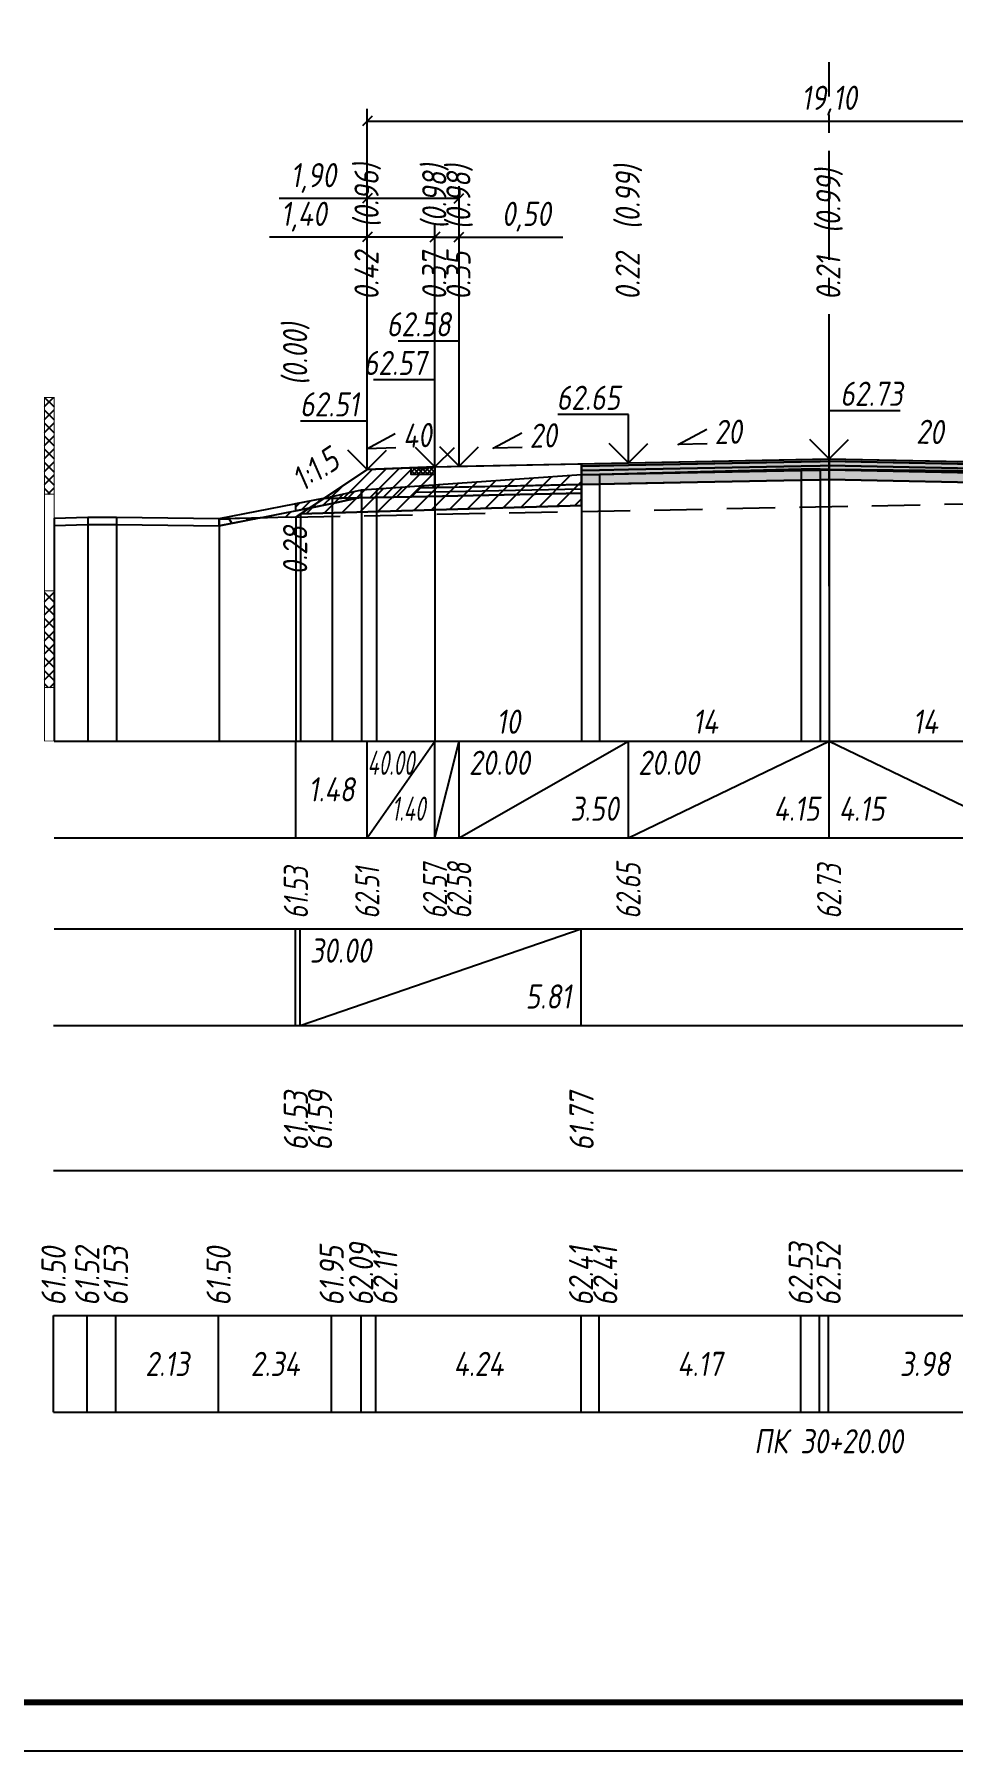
# Model space of a CAD drawing. Extents: x -717 to 1451, y -133302 to 233.
# Drawn here: x 78 to 172.9, y -47342.4 to -47164.9 of the extents above; entities that cross this region are included whole.
import ezdxf
from ezdxf.enums import TextEntityAlignment as Align

# ---------------------------------------------------------------- set-up
doc = ezdxf.new("R2010")
doc.units = 0
doc.linetypes.add('осевая2', pattern=[1.125, 0.75, -0.125, 0.125, -0.125])
doc.linetypes.add('штриховая', pattern=[0.75, 0.5, -0.25])
for name, color, linetype in [('Интерполированный поперечник', 2, 'Continuous'), ('Код_510', 7, 'Continuous'), ('Код_514', 1, 'Continuous'), ('Код_516', 1, 'Continuous'), ('Контур_0', 7, 'Continuous'), ('Контур_2521', 7, 'Continuous'), ('Контур_2564', 7, 'Continuous'), ('Контур_2660', 7, 'Continuous'), ('Контур_2665', 7, 'Continuous'), ('Контур_400', 7, 'Continuous'), ('Контур_508', 7, 'Continuous'), ('Контур_512', 7, 'Continuous'), ('Контур_513', 7, 'Continuous'), ('Контур_818', 7, 'Continuous'), ('Красный поперечник', 1, 'Continuous'), ('Линейка абсолютных высот', 7, 'Continuous'), ('Объём_2501', 7, 'Continuous'), ('Объём_2564', 7, 'Continuous'), ('Объём_2650', 7, 'Continuous'), ('Объём_2660', 7, 'Continuous'), ('Объём_2661', 7, 'Continuous'), ('Объём_2665', 7, 'Continuous'), ('Объём_2666', 7, 'Continuous'), ('Объём_2667', 7, 'Continuous'), ('Объём_2668', 7, 'Continuous'), ('Объём_2669', 7, 'Continuous'), ('Объём_2675', 7, 'Continuous'), ('Объём_2753', 7, 'Continuous'), ('Ось', 1, 'осевая2'), ('Откосы', 7, 'Continuous'), ('Отметки покрытия', 7, 'Continuous'), ('Подписи поперечников', 7, 'Continuous'), ('Рабочие отметки', 7, 'Continuous'), ('Рабочие отметки доп.', 7, 'Continuous'), ('Слои выравнивания', 7, 'Continuous'), ('Таблица', 7, 'Continuous'), ('Уклоны проезжей части', 7, 'Continuous'), ('Черный поперечник', 3, 'Continuous')]:
    doc.layers.add(name, color=color, linetype=linetype)
for name, color, linetype, true_color in [('Контур_2540', 2, 'Continuous', 0xffff00), ('Контур_2560', 2, 'Continuous', 0xffff00), ('Контур_2561', 7, 'Continuous', 0xff8040), ('Контур_2562', 3, 'Continuous', 0x00ff00), ('Контур_2563', 7, 'Continuous', 0xff8000), ('Контур_2570', 7, 'Continuous', 0x80ff00), ('Контур_2725', 7, 'Continuous', 0x323232), ('Контур_2736', 4, 'Continuous', 0x00ffff), ('Контур_2737', 4, 'Continuous', 0x00ffff), ('Контур_2738', 4, 'Continuous', 0x00ffff), ('Контур_2739', 4, 'Continuous', 0x00ffff), ('Контур_2741', 4, 'Continuous', 0x00ffff), ('Контур_2742', 4, 'Continuous', 0x00ffff), ('Контур_2743', 4, 'Continuous', 0x00ffff), ('Контур_2744', 7, 'Continuous', 0xa4ffff), ('Контур_2745', 7, 'Continuous', 0xa4ffff), ('Контур_2747', 4, 'Continuous', 0x00ffff), ('Контур_2748', 4, 'Continuous', 0x00ffff), ('Контур_2749', 4, 'Continuous', 0x00ffff), ('Контур_2750', 4, 'Continuous', 0x00ffff), ('Контур_2751', 4, 'Continuous', 0x00ffff), ('Контур_2752', 4, 'Continuous', 0x00ffff), ('Контур_2760', 7, 'Continuous', 0x323232), ('Контур_2761', 7, 'Continuous', 0x323232), ('Контур_2762', 7, 'Continuous', 0x323232), ('Контур_2763', 7, 'Continuous', 0x323232), ('Контур_402', 7, 'Continuous', 0xff6464), ('Контур_703', 4, 'Continuous', 0x00ffff), ('Контур_705', 4, 'Continuous', 0x00ffff), ('Контур_707', 4, 'Continuous', 0x00ffff), ('Контур_720', 131, 'Continuous', 0xaaffff), ('Объём_2500', 7, 'Continuous', 0xc0c0c0), ('Объём_2520', 7, 'Continuous', 0x80ffff), ('Объём_2540', 2, 'Continuous', 0xffff00), ('Объём_2560', 2, 'Continuous', 0xffff00), ('Объём_2561', 7, 'Continuous', 0xff8040), ('Объём_2562', 3, 'Continuous', 0x00ff00), ('Объём_2563', 7, 'Continuous', 0xff8000), ('Объём_2570', 7, 'Continuous', 0x80ff00), ('Объём_2600', 7, 'Continuous', 0x808000), ('Объём_2746', 2, 'Continuous', 0xffff00)]:
    doc.layers.add(name, color=color, linetype=linetype, true_color=true_color)
doc.styles.get("Standard").update_dxf_attribs({"font": 'txt', "height": 2.5})
doc.styles.add('М', font='romand.shx', dxfattribs={"width": 0.8, "oblique": 10, "height": 2.5})
doc.dimstyles.new('ISO-25', dxfattribs={"dimtxt": 2.5, "dimasz": 2.5, "dimexe": 1.25, "dimexo": 0.625, "dimtad": 1, "dimtxsty": 'Standard', "dimcen": 2.5, "dimadec": 0, "dimazin": 0, "dimtfac": 1, "dimtmove": 0, "dimatfit": 3, "dimfxl": 1, "dimarcsym": 0})
pattern_1 = [(45.0000013, (0, 0), (-0.67351924, 0.673519211), []), (135.0000003, (0, 0), (-0.673519222, -0.67351923), [])]

# ---------------------------------------------------------------- blocks, each defined once
blk = doc.blocks.new('_Oblique')
at = {"color": 0, "linetype": 'ByBlock', "lineweight": -2}
blk.add_line((-0.5, -0.5), (0.5, 0.5), dxfattribs=at)
blk = doc.blocks.new('*D1115')
at = {"color": 0, "lineweight": -2, "transparency": 16777216}
for p, q in [((112.38, -47209.35), (112.38, -47184.63)), ((119.38, -47209.07), (119.38, -47184.63)), ((112.38, -47185.88), (102.28, -47185.88)), ((119.38, -47185.88), (112.38, -47185.88))]:
    blk.add_line(p, q, dxfattribs=at)
at = {"layer": 'Defpoints', "color": 0, "transparency": 16777216}
for p in [(119.38, -47185.88), (112.38, -47209.98), (119.38, -47209.7)]:
    blk.add_point(p, dxfattribs=at)
at = {"color": 0, "lineweight": -2, "transparency": 16777216, "rotation": 180}
blk.add_blockref('_Oblique', (112.38, -47185.88), dxfattribs=at)
at = {"color": 0, "lineweight": -2, "transparency": 16777216}
blk.add_blockref('_Oblique', (119.38, -47185.88), dxfattribs=at)
at = {"color": 0, "transparency": 16777216, "insert": (105.82, -47183.77), "char_height": 2.5, "width": 8.75, "attachment_point": 5, "style": 'М'}
blk.add_mtext('1,40', dxfattribs=at)
blk = doc.blocks.new('*D1117')
at = {"color": 0, "lineweight": -2, "transparency": 16777216}
for p, q in [((119.38, -47209.07), (119.38, -47184.63)), ((121.88, -47209.02), (121.88, -47184.63)), ((119.38, -47185.88), (121.88, -47185.88)), ((121.88, -47185.88), (132.59, -47185.88))]:
    blk.add_line(p, q, dxfattribs=at)
at = {"layer": 'Defpoints', "color": 0, "transparency": 16777216}
for p in [(121.88, -47185.88), (119.38, -47209.7), (121.88, -47209.65)]:
    blk.add_point(p, dxfattribs=at)
at = {"color": 0, "lineweight": -2, "transparency": 16777216, "rotation": 180}
blk.add_blockref('_Oblique', (119.38, -47185.88), dxfattribs=at)
at = {"color": 0, "lineweight": -2, "transparency": 16777216}
blk.add_blockref('_Oblique', (121.88, -47185.88), dxfattribs=at)
at = {"color": 0, "transparency": 16777216, "insert": (128.83, -47183.77), "char_height": 2.5, "width": 9.1667, "attachment_point": 5, "style": 'М'}
blk.add_mtext('0,50', dxfattribs=at)
blk = doc.blocks.new('*D1120')
at = {"color": 0, "lineweight": -2, "transparency": 16777216}
for p, q in [((112.38, -47209.35), (112.38, -47180.63)), ((121.88, -47209.02), (121.88, -47180.63)), ((112.38, -47181.88), (103.27, -47181.88)), ((121.88, -47181.88), (112.38, -47181.88))]:
    blk.add_line(p, q, dxfattribs=at)
at = {"layer": 'Defpoints', "color": 0, "transparency": 16777216}
for p in [(121.88, -47181.88), (112.38, -47209.98), (121.88, -47209.65)]:
    blk.add_point(p, dxfattribs=at)
at = {"color": 0, "lineweight": -2, "transparency": 16777216, "rotation": 180}
blk.add_blockref('_Oblique', (112.38, -47181.88), dxfattribs=at)
at = {"color": 0, "lineweight": -2, "transparency": 16777216}
blk.add_blockref('_Oblique', (121.88, -47181.88), dxfattribs=at)
at = {"color": 0, "transparency": 16777216, "insert": (106.81, -47179.77), "char_height": 2.5, "width": 8.75, "attachment_point": 5, "style": 'М'}
blk.add_mtext('1,90', dxfattribs=at)
blk = doc.blocks.new('*D1121')
at = {"color": 0, "lineweight": -2, "transparency": 16777216}
for p, q in [((112.38, -47209.35), (112.38, -47172.63)), ((207.88, -47209.35), (207.88, -47172.63)), ((112.38, -47173.88), (207.88, -47173.88))]:
    blk.add_line(p, q, dxfattribs=at)
at = {"layer": 'Defpoints', "color": 0, "transparency": 16777216}
for p in [(207.88, -47173.88), (112.38, -47209.98), (207.88, -47209.98)]:
    blk.add_point(p, dxfattribs=at)
at = {"color": 0, "lineweight": -2, "transparency": 16777216, "rotation": 180}
blk.add_blockref('_Oblique', (112.38, -47173.88), dxfattribs=at)
at = {"color": 0, "lineweight": -2, "transparency": 16777216}
blk.add_blockref('_Oblique', (207.88, -47173.88), dxfattribs=at)
at = {"color": 0, "transparency": 16777216, "insert": (160.13, -47171.77), "char_height": 2.5, "width": 10.4167, "attachment_point": 5, "style": 'М'}
blk.add_mtext('19,10', dxfattribs=at)

msp = doc.modelspace()

# ---------------------------------------------------------------- hatches: boundary and pattern name
h = msp.add_hatch()
h.set_pattern_fill('ANSI37', color=256, scale=0.1)
h.set_pattern_definition([(45, (118.13183, -47209.8828), (-0.22451, 0.22451), []), (135, (118.13183, -47209.8828), (-0.22451, -0.22451), [])])
h.paths.add_polyline_path([(116.882, -47209.733), (116.882, -47210.386), (119.382, -47210.386), (119.382, -47209.633), (118.124, -47209.883)])
at = {"layer": 'Линейка абсолютных высот'}
h = msp.add_hatch(dxfattribs=at)
h.set_pattern_fill('ANSI37', scale=0.3, style=0)
h.set_pattern_definition(pattern_1)
h.paths.add_polyline_path([(80, -47212.468), (80, -47202.468), (79, -47202.468), (79, -47212.468)])
h = msp.add_hatch(dxfattribs=at)
h.set_pattern_fill('ANSI37', scale=0.3, style=0)
h.set_pattern_definition(pattern_1)
h.paths.add_polyline_path([(80, -47232.468), (80, -47222.468), (79, -47222.468), (79, -47232.468)])
at = {"layer": 'Объём_2563'}
h = msp.add_hatch(dxfattribs=at)
h.set_pattern_fill('ANSI31', color=256, scale=0.3)
h.paths.add_polyline_path([(112.382, -47209.913), (116.882, -47209.733), (116.882, -47210.386), (119.382, -47210.386), (119.382, -47211.783), (117.882, -47211.813), (116.963, -47212.731), (107.882, -47212.913)])
at = {"layer": 'Объём_2570'}
h = msp.add_hatch(dxfattribs=at)
h.set_pattern_fill('ANSI31', color=256, scale=0.2)
h.paths.add_polyline_path([(111.795, -47212.776), (108.752, -47213.445), (105, -47214.182), (105, -47213.432), (108.752, -47212.695), (111.795, -47212.026)])
at = {"layer": 'Объём_2600'}
h = msp.add_hatch(dxfattribs=at)
h.set_pattern_fill('ANSI31', color=6, scale=0.4)
h.paths.add_polyline_path([(113.335, -47211.927), (134.538, -47210.442), (134.538, -47213.636), (105.49, -47214.507), (105, -47214.834), (101.308, -47214.906), (108.752, -47213.445), (111.795, -47212.776), (111.795, -47212.026)])
h = msp.add_hatch(dxfattribs=at)
h.set_pattern_fill('HONEY', color=5, scale=0.3)
h.paths.add_polyline_path([(97.064, -47215.739), (97.064, -47214.989), (101.308, -47214.906)])
at = {"layer": 'Слои выравнивания'}
for color, points in [(2, [(134.538, -47209.33), (136.396, -47209.293), (139.382, -47209.233), (157.25, -47208.875), (159.196, -47208.837), (160.132, -47208.818), (160.132, -47209.068), (159.196, -47209.087), (157.25, -47209.125), (139.382, -47209.483), (136.396, -47209.543), (134.538, -47209.58)]), (3, [(134.538, -47209.58), (136.396, -47209.543), (139.382, -47209.483), (157.25, -47209.125), (159.196, -47209.087), (160.132, -47209.068), (160.132, -47209.518), (159.196, -47209.537), (157.25, -47209.575), (139.382, -47209.933), (136.396, -47209.993), (134.538, -47210.03)]), (4, [(134.538, -47210.03), (136.396, -47209.993), (139.382, -47209.933), (157.25, -47209.575), (159.196, -47209.537), (160.132, -47209.518), (160.132, -47209.968), (159.196, -47209.987), (157.25, -47210.025), (139.382, -47210.383), (136.396, -47210.443), (134.538, -47210.48)]), (5, [(134.538, -47210.48), (136.396, -47210.443), (139.382, -47210.383), (157.25, -47210.025), (159.196, -47209.987), (160.132, -47209.968), (160.132, -47210.968), (159.196, -47210.987), (157.25, -47211.025), (139.382, -47211.383), (136.396, -47211.443), (134.538, -47211.48)]), (2, [(160.132, -47208.818), (180.03, -47209.216), (180.03, -47209.466), (160.132, -47209.068)]), (3, [(160.132, -47209.068), (180.03, -47209.466), (180.03, -47209.916), (160.132, -47209.518)]), (4, [(160.132, -47209.518), (180.03, -47209.916), (180.03, -47210.366), (160.132, -47209.968)]), (5, [(160.132, -47209.968), (180.03, -47210.366), (180.03, -47211.366), (160.132, -47210.968)])]:
    msp.add_hatch(color=color, dxfattribs=at).paths.add_polyline_path(points)

# ---------------------------------------------------------------- linework, layer by layer
at = {"flags": 128}
msp.add_lwpolyline([(-30.054, -47342.421), (389.946, -47342.421), (389.946, -47045.421), (-30.054, -47045.421)], close=True, dxfattribs=at)
at = {"const_width": 0.6, "flags": 128}
msp.add_lwpolyline([(-10.054, -47337.421), (384.946, -47337.421), (384.946, -47050.421), (-10.054, -47050.421)], close=True, dxfattribs=at)
msp.add_lwpolyline([(116.882, -47209.733), (116.882, -47210.386), (119.382, -47210.386), (119.382, -47209.633), (118.124, -47209.883), (116.882, -47209.733)])
at = {"layer": 'Интерполированный поперечник', "linetype": 'штриховая', "ltscale": 10, "flags": 128}
msp.add_lwpolyline([(97.064, -47214.989), (212.818, -47212.724)], dxfattribs=at)
at = {"layer": 'Код_510'}
for p, q in [((79.946, -47307.421), (79.946, -47297.421)), ((83.428, -47307.421), (83.428, -47297.421)), ((86.383, -47307.421), (86.383, -47297.421)), ((97.01, -47307.421), (97.01, -47297.421)), ((108.698, -47307.421), (108.698, -47297.421)), ((111.741, -47307.421), (111.741, -47297.421)), ((113.28, -47307.421), (113.28, -47297.421)), ((134.484, -47307.421), (134.484, -47297.421)), ((136.342, -47307.421), (136.342, -47297.421)), ((157.196, -47307.421), (157.196, -47297.421)), ((159.141, -47307.421), (159.141, -47297.421)), ((160.078, -47307.421), (160.078, -47297.421))]:
    msp.add_line(p, q, dxfattribs=at)
at = {"layer": 'Код_514'}
for p, q in [((105, -47248), (105, -47238)), ((112.382, -47248), (112.382, -47238)), ((112.382, -47248), (119.382, -47238)), ((119.382, -47248), (119.382, -47238)), ((119.382, -47248), (121.882, -47238)), ((121.882, -47248), (121.882, -47238)), ((121.882, -47248), (139.382, -47238)), ((139.382, -47248), (139.382, -47238)), ((139.382, -47248), (160.132, -47238)), ((160.132, -47248), (160.132, -47238)), ((160.132, -47238), (180.882, -47248))]:
    msp.add_line(p, q, dxfattribs=at)
at = {"layer": 'Код_516'}
for p, q in [((104.946, -47267.421), (104.946, -47257.421)), ((105.436, -47267.421), (105.436, -47257.421)), ((105.436, -47267.421), (134.484, -47257.421)), ((134.484, -47267.421), (134.484, -47257.421))]:
    msp.add_line(p, q, dxfattribs=at)
at = {"layer": 'Контур_0', "flags": 128}
for points in [[(112.382, -47209.913), (105, -47214.834), (105, -47214.834), (105, -47214.834), (105, -47214.834), (105, -47214.834), (105, -47214.834), (105, -47214.834), (105, -47214.834), (105, -47214.834), (105, -47214.834), (105, -47214.834), (105, -47214.834), (105, -47214.834), (105, -47214.834), (105, -47214.834)], [(112.382, -47209.913), (105, -47214.834), (105, -47214.834), (105, -47214.834), (105, -47214.834), (105, -47214.834), (105, -47214.834), (105, -47214.834), (105, -47214.834), (105, -47214.834), (105, -47214.834), (105, -47214.834), (105, -47214.834), (105, -47214.834), (105, -47214.834), (105, -47214.834), (105, -47214.834), (105, -47214.834), (105, -47214.834), (105, -47214.834), (105, -47214.834), (105, -47214.834), (105, -47214.834), (105, -47214.834), (105, -47214.834), (105, -47214.834), (105, -47214.834), (105, -47214.834), (105, -47214.834), (105, -47214.834)], [(121.882, -47211.733), (119.382, -47211.783), (119.382, -47209.633), (134.538, -47209.33), (134.538, -47211.48), (121.882, -47211.733), (121.882, -47211.733)], [(107.882, -47212.913), (116.963, -47212.731), (117.882, -47211.813), (119.382, -47211.783)], [(117.882, -47211.813), (134.538, -47211.48), (134.538, -47212.38), (116.963, -47212.731), (117.882, -47211.813), (117.882, -47211.813)]]:
    msp.add_lwpolyline(points, dxfattribs=at)
at = {"layer": 'Контур_2521', "color": 250, "flags": 128}
msp.add_lwpolyline([(117.423, -47212.272), (134.538, -47211.93)], dxfattribs=at)
at = {"layer": 'Контур_2540', "flags": 128}
msp.add_lwpolyline([(116.963, -47212.731), (134.538, -47212.38), (134.538, -47213.636), (105.49, -47214.507), (107.882, -47212.913), (116.963, -47212.731), (116.963, -47212.731)], dxfattribs=at)
at = {"layer": 'Контур_2560', "flags": 128}
msp.add_lwpolyline([(112.382, -47209.913), (112.382, -47209.913), (112.382, -47209.913), (119.382, -47209.633)], dxfattribs=at)
at = {"layer": 'Контур_2561', "flags": 128}
msp.add_lwpolyline([(119.382, -47209.633), (119.382, -47209.633), (112.382, -47209.913), (112.382, -47209.913), (119.382, -47209.633)], dxfattribs=at)
at = {"layer": 'Контур_2562', "flags": 128}
msp.add_lwpolyline([(112.382, -47209.913), (112.382, -47209.913), (112.382, -47209.913), (112.382, -47209.913), (112.382, -47209.913)], dxfattribs=at)
at = {"layer": 'Контур_2563', "flags": 128}
msp.add_lwpolyline([(112.382, -47209.913), (119.382, -47209.633), (119.382, -47211.783), (117.882, -47211.813), (116.963, -47212.731), (107.882, -47212.913), (112.382, -47209.913), (112.382, -47209.913)], dxfattribs=at)
at = {"layer": 'Контур_2564', "flags": 128}
msp.add_lwpolyline([(112.382, -47209.913), (119.382, -47209.633)], dxfattribs=at)
at = {"layer": 'Контур_2570', "flags": 128}
msp.add_lwpolyline([(80, -47215.709), (83.482, -47215.598), (86.437, -47215.592), (97.064, -47215.739), (97.064, -47215.739), (108.752, -47213.445), (111.795, -47212.776), (111.795, -47212.026), (113.335, -47211.927), (134.538, -47210.442), (136.396, -47210.398), (157.25, -47209.84), (159.196, -47209.863), (160.132, -47209.873), (180.03, -47210.083), (182.409, -47210.173), (204.335, -47210.923), (204.335, -47211.673), (207.066, -47212.167), (212.818, -47213.474), (212.818, -47213.474), (236.962, -47211.887), (253.202, -47210.905), (256.799, -47210.901)], dxfattribs=at)
at = {"layer": 'Контур_2660', "flags": 128}
msp.add_lwpolyline([(105.49, -47214.507), (134.538, -47213.636)], dxfattribs=at)
at = {"layer": 'Контур_2665', "flags": 128}
msp.add_lwpolyline([(112.382, -47209.913), (112.382, -47209.913)], dxfattribs=at)
at = {"layer": 'Контур_2725', "flags": 128}
msp.add_lwpolyline([(134.538, -47211.48), (136.396, -47211.443), (139.382, -47211.383), (157.25, -47211.025), (159.196, -47210.987), (160.132, -47210.968), (180.03, -47211.366)], dxfattribs=at)
at = {"layer": 'Контур_2736', "flags": 128}
msp.add_lwpolyline([(112.382, -47209.913), (105, -47214.834)], dxfattribs=at)
at = {"layer": 'Контур_2737', "flags": 128}
msp.add_lwpolyline([(105, -47214.834), (105, -47214.834)], dxfattribs=at)
at = {"layer": 'Контур_2738', "flags": 128}
msp.add_lwpolyline([(105, -47214.834), (105, -47214.834)], dxfattribs=at)
at = {"layer": 'Контур_2739', "flags": 128}
msp.add_lwpolyline([(105, -47214.834), (105, -47214.834)], dxfattribs=at)
at = {"layer": 'Контур_2741', "flags": 128}
msp.add_lwpolyline([(105, -47214.834), (105, -47214.834)], dxfattribs=at)
at = {"layer": 'Контур_2742', "flags": 128}
msp.add_lwpolyline([(105, -47214.834), (105, -47214.834)], dxfattribs=at)
at = {"layer": 'Контур_2743', "flags": 128}
msp.add_lwpolyline([(105, -47214.834), (105, -47214.834)], dxfattribs=at)
at = {"layer": 'Контур_2744', "flags": 128}
msp.add_lwpolyline([(105, -47214.834), (105, -47214.834)], dxfattribs=at)
msp.add_lwpolyline([(105, -47214.834), (105, -47214.834)], dxfattribs=at)
msp.add_lwpolyline([(105, -47214.834), (105, -47214.834)], dxfattribs=at)
msp.add_lwpolyline([(105, -47214.834), (105, -47214.834)], dxfattribs=at)
msp.add_lwpolyline([(105, -47214.834), (105, -47214.834)], dxfattribs=at)
msp.add_lwpolyline([(105, -47214.834), (105, -47214.834)], dxfattribs=at)
at = {"layer": 'Контур_2745', "flags": 128}
msp.add_lwpolyline([(105, -47214.834), (105, -47214.834)], dxfattribs=at)
msp.add_lwpolyline([(105, -47214.834), (105, -47214.834)], dxfattribs=at)
msp.add_lwpolyline([(105, -47214.834), (105, -47214.834)], dxfattribs=at)
msp.add_lwpolyline([(105, -47214.834), (105, -47214.834)], dxfattribs=at)
msp.add_lwpolyline([(105, -47214.834), (105, -47214.834)], dxfattribs=at)
msp.add_lwpolyline([(105, -47214.834), (105, -47214.834)], dxfattribs=at)
at = {"layer": 'Контур_2747', "flags": 128}
msp.add_lwpolyline([(105, -47214.834), (105, -47214.834)], dxfattribs=at)
at = {"layer": 'Контур_2748', "flags": 128}
msp.add_lwpolyline([(105, -47214.834), (105, -47214.834)], dxfattribs=at)
at = {"layer": 'Контур_2749', "flags": 128}
msp.add_lwpolyline([(105, -47214.834), (105, -47214.834)], dxfattribs=at)
at = {"layer": 'Контур_2750', "flags": 128}
msp.add_lwpolyline([(105, -47214.834), (105, -47214.834)], dxfattribs=at)
at = {"layer": 'Контур_2751', "flags": 128}
msp.add_lwpolyline([(105, -47214.834), (105, -47214.834)], dxfattribs=at)
at = {"layer": 'Контур_2752', "flags": 128}
msp.add_lwpolyline([(105, -47214.834), (105, -47214.834)], dxfattribs=at)
at = {"layer": 'Контур_2760', "flags": 128}
msp.add_lwpolyline([(134.538, -47209.33), (136.396, -47209.293), (139.382, -47209.233), (157.25, -47208.875), (159.196, -47208.837), (160.132, -47208.818), (180.03, -47209.216)], dxfattribs=at)
at = {"layer": 'Контур_2761', "flags": 128}
msp.add_lwpolyline([(134.538, -47209.58), (136.396, -47209.543), (139.382, -47209.483), (157.25, -47209.125), (159.196, -47209.087), (160.132, -47209.068), (180.03, -47209.466)], dxfattribs=at)
at = {"layer": 'Контур_2762', "flags": 128}
msp.add_lwpolyline([(134.538, -47210.03), (136.396, -47209.993), (139.382, -47209.933), (157.25, -47209.575), (159.196, -47209.537), (160.132, -47209.518), (180.03, -47209.916)], dxfattribs=at)
at = {"layer": 'Контур_2763', "flags": 128}
msp.add_lwpolyline([(134.538, -47210.48), (136.396, -47210.443), (139.382, -47210.383), (157.25, -47210.025), (159.196, -47209.987), (160.132, -47209.968), (180.03, -47210.366)], dxfattribs=at)
at = {"layer": 'Контур_400', "flags": 128}
for points in [[(119.382, -47209.633), (121.882, -47209.583), (121.882, -47209.583), (121.882, -47209.583), (121.882, -47209.583), (121.882, -47209.583), (121.882, -47209.583), (139.382, -47209.233), (160.132, -47208.818)], [(160.132, -47208.818), (180.882, -47209.233), (198.382, -47209.583), (198.382, -47209.583), (198.382, -47209.583), (198.382, -47209.583), (198.382, -47209.583), (198.382, -47209.583), (200.882, -47209.633)]]:
    msp.add_lwpolyline(points, dxfattribs=at)
at = {"layer": 'Контур_402', "flags": 128}
msp.add_lwpolyline([(105.49, -47214.507), (134.538, -47213.636), (134.538, -47211.48), (160.132, -47210.968), (180.03, -47211.366), (180.03, -47213.465), (214.773, -47214.507)], dxfattribs=at)
at = {"layer": 'Контур_508', "flags": 128}
msp.add_lwpolyline([(105, -47214.834), (105.49, -47214.507), (134.538, -47213.636), (134.538, -47211.48), (160.132, -47210.968), (180.03, -47211.366), (180.03, -47213.465), (214.773, -47214.507), (220.013, -47218), (222.013, -47218), (231.799, -47211.476)], dxfattribs=at)
at = {"layer": 'Контур_512', "flags": 128}
msp.add_lwpolyline([(105, -47214.834), (105.49, -47214.507), (134.538, -47213.636)], dxfattribs=at)
at = {"layer": 'Контур_513', "flags": 128}
msp.add_lwpolyline([(105, -47214.834), (105.49, -47214.507), (134.538, -47213.636), (134.538, -47211.48), (160.132, -47210.968), (180.03, -47211.366), (180.03, -47213.465), (214.773, -47214.507), (220.013, -47218), (222.013, -47218), (231.799, -47211.476)], dxfattribs=at)
at = {"layer": 'Контур_703', "flags": 128}
for points in [[(112.382, -47209.913), (105, -47214.834)], [(105, -47214.834), (105, -47214.834)]]:
    msp.add_lwpolyline(points, dxfattribs=at)
at = {"layer": 'Контур_705', "flags": 128}
msp.add_lwpolyline([(105, -47214.834), (105, -47214.834)], dxfattribs=at)
at = {"layer": 'Контур_707', "flags": 128}
msp.add_lwpolyline([(105, -47214.834), (105, -47214.834)], dxfattribs=at)
at = {"layer": 'Контур_720', "flags": 128}
msp.add_lwpolyline([(105, -47214.834), (105, -47214.834)], dxfattribs=at)
at = {"layer": 'Контур_818', "flags": 128}
msp.add_lwpolyline([(105, -47214.182), (108.752, -47213.445), (111.795, -47212.776), (111.795, -47212.026), (113.335, -47211.927), (134.538, -47210.442), (136.396, -47210.398), (157.25, -47209.84), (159.196, -47209.863), (160.132, -47209.873), (180.03, -47210.083), (182.409, -47210.173), (204.335, -47210.923), (204.335, -47211.673), (207.066, -47212.167), (212.818, -47213.474), (212.818, -47213.474), (231.799, -47212.226)], dxfattribs=at)
at = {"layer": 'Красный поперечник'}
for p, q in [((105, -47214.834), (112.382, -47209.913)), ((112.382, -47209.913), (119.382, -47209.633)), ((119.382, -47209.633), (121.882, -47209.583)), ((121.882, -47209.583), (139.382, -47209.233)), ((139.382, -47209.233), (160.132, -47208.818)), ((160.132, -47208.818), (180.882, -47209.233)), ((134.538, -47213.636), (134.538, -47238)), ((105, -47214.834), (105, -47238)), ((105.49, -47214.507), (105.49, -47238))]:
    msp.add_line(p, q, dxfattribs=at)
at = {"layer": 'Линейка абсолютных высот', "color": 7, "const_width": 0.1, "flags": 128}
for points in [[(80, -47212.468), (80, -47202.468), (79, -47202.468), (79, -47212.468), (80, -47212.468)], [(80, -47222.468), (80, -47212.468), (79, -47212.468), (79, -47222.468), (80, -47222.468)], [(80, -47232.468), (80, -47222.468), (79, -47222.468), (79, -47232.468), (80, -47232.468)], [(80, -47238), (80, -47232.468), (79, -47232.468), (79, -47238), (80, -47238)]]:
    msp.add_lwpolyline(points, dxfattribs=at)
at = {"layer": 'Объём_2500', "flags": 128}
msp.add_lwpolyline([(121.882, -47211.733), (119.382, -47211.783), (119.382, -47209.633), (134.538, -47209.33), (134.538, -47211.48), (121.882, -47211.733), (121.882, -47211.733)], dxfattribs=at)
at = {"layer": 'Объём_2501', "flags": 128}
for points in [[(119.382, -47209.633), (121.882, -47209.583), (121.882, -47209.583), (121.882, -47209.583), (121.882, -47209.583), (121.882, -47209.583), (121.882, -47209.583), (139.382, -47209.233), (160.132, -47208.818)], [(160.132, -47208.818), (180.882, -47209.233), (198.382, -47209.583), (198.382, -47209.583), (198.382, -47209.583), (198.382, -47209.583), (198.382, -47209.583), (198.382, -47209.583), (200.882, -47209.633)]]:
    msp.add_lwpolyline(points, dxfattribs=at)
at = {"layer": 'Объём_2520', "color": 250, "flags": 128}
msp.add_lwpolyline([(117.882, -47211.813), (134.538, -47211.48), (134.538, -47212.38), (116.963, -47212.731), (117.882, -47211.813), (117.882, -47211.813)], dxfattribs=at)
at = {"layer": 'Объём_2540', "flags": 128}
msp.add_lwpolyline([(116.963, -47212.731), (134.538, -47212.38), (134.538, -47213.636), (105.49, -47214.507), (107.882, -47212.913), (116.963, -47212.731), (116.963, -47212.731)], dxfattribs=at)
at = {"layer": 'Объём_2560', "flags": 128}
msp.add_lwpolyline([(112.382, -47209.913), (112.382, -47209.913), (112.382, -47209.913), (119.382, -47209.633)], dxfattribs=at)
at = {"layer": 'Объём_2561', "flags": 128}
msp.add_lwpolyline([(119.382, -47209.633), (119.382, -47209.633), (112.382, -47209.913), (112.382, -47209.913), (119.382, -47209.633)], dxfattribs=at)
at = {"layer": 'Объём_2562', "flags": 128}
msp.add_lwpolyline([(112.382, -47209.913), (112.382, -47209.913), (112.382, -47209.913), (112.382, -47209.913), (112.382, -47209.913)], dxfattribs=at)
at = {"layer": 'Объём_2563', "color": 250, "flags": 128}
msp.add_lwpolyline([(112.382, -47209.913), (116.882, -47209.733), (116.882, -47210.386), (119.382, -47210.386), (119.382, -47211.783), (117.882, -47211.813), (116.963, -47212.731), (107.882, -47212.913), (112.382, -47209.913), (112.382, -47209.913)], dxfattribs=at)
at = {"layer": 'Объём_2564', "flags": 128}
msp.add_lwpolyline([(112.382, -47209.913), (119.382, -47209.633)], dxfattribs=at)
at = {"layer": 'Объём_2570', "flags": 128}
msp.add_lwpolyline([(111.795, -47212.776), (108.752, -47213.445), (105, -47214.182), (105, -47213.432), (108.752, -47212.695), (111.795, -47212.026), (111.795, -47212.776), (111.795, -47212.776)], dxfattribs=at)
at = {"layer": 'Объём_2600', "color": 5, "flags": 128}
msp.add_lwpolyline([(97.064, -47215.739), (97.064, -47214.989), (101.308, -47214.906), (97.064, -47215.739), (97.064, -47215.739)], dxfattribs=at)
at = {"layer": 'Объём_2650', "color": 6, "flags": 128}
msp.add_lwpolyline([(113.335, -47211.927), (134.538, -47210.442), (134.538, -47213.636), (105.49, -47214.507), (105, -47214.834), (101.308, -47214.906), (108.752, -47213.445), (111.795, -47212.776), (111.795, -47212.026), (113.335, -47211.927), (113.335, -47211.927)], dxfattribs=at)
at = {"layer": 'Объём_2660', "flags": 128}
msp.add_lwpolyline([(105.49, -47214.507), (134.538, -47213.636)], dxfattribs=at)
at = {"layer": 'Объём_2661', "flags": 128}
msp.add_lwpolyline([(112.382, -47209.913), (105, -47214.834)], dxfattribs=at)
at = {"layer": 'Объём_2665', "flags": 128}
msp.add_lwpolyline([(112.382, -47209.913), (112.382, -47209.913)], dxfattribs=at)
at = {"layer": 'Объём_2666', "flags": 128}
msp.add_lwpolyline([(112.382, -47209.913), (105, -47214.834)], dxfattribs=at)
at = {"layer": 'Объём_2667', "flags": 128}
msp.add_lwpolyline([(105, -47214.834), (105, -47214.834)], dxfattribs=at)
msp.add_lwpolyline([(105, -47214.834), (105, -47214.834)], dxfattribs=at)
at = {"layer": 'Объём_2668', "flags": 128}
msp.add_lwpolyline([(105, -47214.834), (105, -47214.834)], dxfattribs=at)
msp.add_lwpolyline([(105, -47214.834), (105, -47214.834)], dxfattribs=at)
at = {"layer": 'Объём_2669', "flags": 128}
msp.add_lwpolyline([(105, -47214.834), (105, -47214.834)], dxfattribs=at)
msp.add_lwpolyline([(105, -47214.834), (105, -47214.834)], dxfattribs=at)
at = {"layer": 'Объём_2675', "flags": 128}
msp.add_lwpolyline([(105, -47214.834), (105, -47214.834)], dxfattribs=at)
msp.add_lwpolyline([(105, -47214.834), (105, -47214.834)], dxfattribs=at)
msp.add_lwpolyline([(105, -47214.834), (105, -47214.834)], dxfattribs=at)
msp.add_lwpolyline([(105, -47214.834), (105, -47214.834)], dxfattribs=at)
msp.add_lwpolyline([(105, -47214.834), (105, -47214.834)], dxfattribs=at)
msp.add_lwpolyline([(105, -47214.834), (105, -47214.834)], dxfattribs=at)
msp.add_lwpolyline([(105, -47214.834), (105, -47214.834)], dxfattribs=at)
msp.add_lwpolyline([(105, -47214.834), (105, -47214.834)], dxfattribs=at)
msp.add_lwpolyline([(105, -47214.834), (105, -47214.834)], dxfattribs=at)
msp.add_lwpolyline([(105, -47214.834), (105, -47214.834)], dxfattribs=at)
msp.add_lwpolyline([(105, -47214.834), (105, -47214.834)], dxfattribs=at)
msp.add_lwpolyline([(105, -47214.834), (105, -47214.834)], dxfattribs=at)
at = {"layer": 'Объём_2746', "flags": 128}
msp.add_lwpolyline([(134.538, -47213.636), (105.49, -47214.507), (106.387, -47213.909), (108.752, -47213.445), (111.795, -47212.776), (111.795, -47212.026), (113.335, -47211.927), (134.538, -47210.442), (134.538, -47213.636), (134.538, -47213.636)], dxfattribs=at)
at = {"layer": 'Объём_2753', "flags": 128}
msp.add_lwpolyline([(134.538, -47209.33), (134.538, -47209.33)], dxfattribs=at)
at = {"layer": 'Ось', "ltscale": 15}
msp.add_line((160.132, -47221.971), (160.132, -47167.789), dxfattribs=at)
at = {"layer": 'Откосы', "color": 1, "flags": 128}
for points in [[(115.323, -47207.68), (112.325, -47207.799), (115.263, -47206.181)], [(128.406, -47207.641), (125.407, -47207.701), (128.376, -47206.141)], [(147.531, -47207.259), (144.532, -47207.319), (147.501, -47205.759)]]:
    msp.add_lwpolyline(points, dxfattribs=at)
at = {"layer": 'Отметки покрытия', "color": 1}
for p, q in [((121.882, -47196.633), (115.582, -47196.633)), ((121.882, -47209.583), (121.882, -47196.633)), ((119.382, -47200.633), (113.032, -47200.633)), ((119.382, -47209.633), (119.382, -47200.633)), ((139.382, -47204.233), (132.082, -47204.233)), ((139.382, -47209.233), (139.382, -47204.233)), ((160.132, -47208.818), (160.132, -47203.818)), ((160.132, -47203.818), (167.482, -47203.818)), ((112.382, -47204.913), (105.482, -47204.913)), ((112.382, -47209.913), (112.382, -47204.913)), ((112.382, -47209.913), (110.382, -47207.913)), ((112.382, -47209.913), (114.382, -47207.913)), ((119.382, -47209.633), (117.382, -47207.633)), ((119.382, -47209.633), (121.382, -47207.633)), ((121.882, -47209.583), (119.882, -47207.583)), ((121.882, -47209.583), (123.882, -47207.583)), ((139.382, -47209.233), (137.382, -47207.233)), ((139.382, -47209.233), (141.382, -47207.233)), ((160.132, -47208.818), (158.132, -47206.818)), ((160.132, -47208.818), (162.132, -47206.818))]:
    msp.add_line(p, q, dxfattribs=at)
at = {"layer": 'Слои выравнивания'}
for p, q in [((119.382, -47209.633), (119.382, -47238)), ((134.538, -47209.33), (134.538, -47238)), ((160.132, -47208.818), (160.132, -47238))]:
    msp.add_line(p, q, dxfattribs=at)
at = {"layer": 'Слои выравнивания', "color": 2, "flags": 128}
for points in [[(134.538, -47209.33), (136.396, -47209.293), (139.382, -47209.233), (157.25, -47208.875), (159.196, -47208.837), (160.132, -47208.818), (160.132, -47209.068), (159.196, -47209.087), (157.25, -47209.125), (139.382, -47209.483), (136.396, -47209.543), (134.538, -47209.58)], [(160.132, -47208.818), (180.03, -47209.216), (180.03, -47209.466), (160.132, -47209.068)]]:
    msp.add_lwpolyline(points, close=True, dxfattribs=at)
at = {"layer": 'Слои выравнивания', "color": 3, "flags": 128}
for points in [[(134.538, -47209.58), (136.396, -47209.543), (139.382, -47209.483), (157.25, -47209.125), (159.196, -47209.087), (160.132, -47209.068), (160.132, -47209.518), (159.196, -47209.537), (157.25, -47209.575), (139.382, -47209.933), (136.396, -47209.993), (134.538, -47210.03)], [(160.132, -47209.068), (180.03, -47209.466), (180.03, -47209.916), (160.132, -47209.518)]]:
    msp.add_lwpolyline(points, close=True, dxfattribs=at)
at = {"layer": 'Слои выравнивания', "color": 4, "flags": 128}
for points in [[(134.538, -47210.03), (136.396, -47209.993), (139.382, -47209.933), (157.25, -47209.575), (159.196, -47209.537), (160.132, -47209.518), (160.132, -47209.968), (159.196, -47209.987), (157.25, -47210.025), (139.382, -47210.383), (136.396, -47210.443), (134.538, -47210.48)], [(160.132, -47209.518), (180.03, -47209.916), (180.03, -47210.366), (160.132, -47209.968)]]:
    msp.add_lwpolyline(points, close=True, dxfattribs=at)
at = {"layer": 'Слои выравнивания', "color": 5, "flags": 128}
for points in [[(134.538, -47210.48), (136.396, -47210.443), (139.382, -47210.383), (157.25, -47210.025), (159.196, -47209.987), (160.132, -47209.968), (160.132, -47210.968), (159.196, -47210.987), (157.25, -47211.025), (139.382, -47211.383), (136.396, -47211.443), (134.538, -47211.48)], [(160.132, -47209.968), (180.03, -47210.366), (180.03, -47211.366), (160.132, -47210.968)]]:
    msp.add_lwpolyline(points, close=True, dxfattribs=at)
at = {"layer": 'Таблица'}
for p, q in [((80, -47238), (256.799, -47238)), ((80, -47248), (256.799, -47248)), ((80, -47257.421), (256.799, -47257.421)), ((79.946, -47267.421), (256.744, -47267.421)), ((79.946, -47282.421), (256.744, -47282.421)), ((79.946, -47297.421), (256.744, -47297.421)), ((79.946, -47307.421), (256.744, -47307.421))]:
    msp.add_line(p, q, dxfattribs=at)
at = {"layer": 'Черный поперечник', "color": 7}
for p, q in [((157.25, -47209.84), (157.25, -47238)), ((159.196, -47209.863), (159.196, -47238)), ((160.132, -47209.873), (160.132, -47238)), ((113.335, -47211.927), (113.335, -47238)), ((134.538, -47210.442), (134.538, -47238)), ((136.396, -47210.398), (136.396, -47238)), ((108.752, -47212.695), (108.752, -47238)), ((111.795, -47212.026), (111.795, -47238)), ((80, -47214.959), (80, -47238)), ((83.482, -47214.848), (83.482, -47238)), ((86.437, -47214.842), (86.437, -47238)), ((97.064, -47214.989), (97.064, -47238))]:
    msp.add_line(p, q, dxfattribs=at)
at = {"layer": 'Черный поперечник', "flags": 128}
msp.add_lwpolyline([(80, -47214.959), (83.482, -47214.848), (86.437, -47214.842), (97.064, -47214.989), (108.752, -47212.695), (111.795, -47212.026), (113.335, -47211.927), (134.538, -47210.442), (136.396, -47210.398), (157.25, -47209.84), (159.196, -47209.863), (160.132, -47209.873), (180.03, -47210.083), (182.409, -47210.173), (204.335, -47210.923), (207.066, -47211.417), (212.818, -47212.724), (236.962, -47211.137), (253.202, -47210.155), (256.799, -47210.151)], dxfattribs=at)

# ---------------------------------------------------------------- texts
at = {"layer": 'Код_510', "style": 'М', "oblique": 10, "width": 0.8}
for s, p in [('61.95', (108.698, -47296.421)), ('62.09', (111.741, -47296.421)), ('62.53', (157.196, -47296.421)), ('62.52', (160.078, -47296.421)), ('61.50', (79.946, -47296.421)), ('61.52', (83.428, -47296.421)), ('61.53', (86.383, -47296.421)), ('61.50', (97.01, -47296.421)), ('62.11', (114.241, -47296.421)), ('62.41', (134.484, -47296.421)), ('62.41', (136.984, -47296.421))]:
    msp.add_text(s, height=2.5, rotation=90, dxfattribs=at).set_placement(p, align=Align.MIDDLE_LEFT)
for s, p in [('2.13', (91.696, -47302.421)), ('2.34', (102.854, -47302.421)), ('4.24', (123.882, -47302.421)), ('4.17', (146.769, -47302.421)), ('3.98', (170.027, -47302.421))]:
    msp.add_text(s, height=2.5, dxfattribs=at).set_placement(p, align=Align.MIDDLE_CENTER)
at = {"layer": 'Код_514', "style": 'М', "oblique": 10}
for s, width, p in [('40.00', 0.6, (112.39, -47239)), ('20.00', 0.8, (122.882, -47239)), ('20.00', 0.8, (140.382, -47239))]:
    msp.add_text(s, height=2.5, dxfattribs=dict(at, width=width)).set_placement(p, align=Align.TOP_LEFT)
at = {"layer": 'Код_514', "style": 'М', "oblique": 10, "width": 0.8}
msp.add_text('1.48', height=2.5, dxfattribs=at).set_placement((108.691, -47243), align=Align.MIDDLE_CENTER)
at = {"layer": 'Код_514', "style": 'М', "oblique": 10}
for s, width, p in [('1.40', 0.6, (118.382, -47247)), ('3.50', 0.8, (138.382, -47247)), ('4.15', 0.8, (159.132, -47247))]:
    msp.add_text(s, height=2.5, dxfattribs=dict(at, width=width)).set_placement(p, align=Align.BOTTOM_RIGHT)
at = {"layer": 'Код_514', "style": 'М', "oblique": 10, "width": 0.8}
msp.add_text('4.15', height=2.5, dxfattribs=at).set_placement((161.132, -47247), align=Align.BOTTOM_LEFT)
at = {"layer": 'Код_514', "style": 'М', "oblique": 10, "width": 0.7}
for s, p in [('61.53', (105, -47256.382)), ('62.51', (112.382, -47256.382)), ('62.57', (119.382, -47256.382)), ('62.58', (121.882, -47256.382)), ('62.65', (139.382, -47256.382)), ('62.73', (160.132, -47256.382))]:
    msp.add_text(s, height=2.5, rotation=90, dxfattribs=at).set_placement(p, align=Align.MIDDLE_LEFT)
at = {"layer": 'Код_516', "style": 'М', "oblique": 10, "width": 0.8}
msp.add_text('30.00', height=2.5, dxfattribs=at).set_placement((106.436, -47258.421), align=Align.TOP_LEFT)
msp.add_text('5.81', height=2.5, dxfattribs=at).set_placement((133.484, -47266.421), align=Align.BOTTOM_RIGHT)
for s, p in [('61.53', (105, -47280.371)), ('61.59', (107.5, -47280.371)), ('61.77', (134.538, -47280.371))]:
    msp.add_text(s, height=2.5, rotation=90, dxfattribs=at).set_placement(p, align=Align.MIDDLE_LEFT)
at = {"layer": 'Отметки покрытия', "color": 1, "style": 'М', "oblique": 10, "width": 0.8}
for s, p in [('62.58', (121.023, -47196.902)), ('62.57', (118.523, -47200.902)), ('62.65', (138.523, -47204.502)), ('62.51', (111.523, -47205.182))]:
    msp.add_text(s, height=2.5, dxfattribs=at).set_placement(p, align=Align.BOTTOM_RIGHT)
msp.add_text('62.73', height=2.5, dxfattribs=at).set_placement((161.273, -47204.087), align=Align.BOTTOM_LEFT)
at = {"layer": 'Подписи поперечников', "style": 'М', "oblique": 10, "width": 0.8}
msp.add_text('ПК 30+20.00', height=2.5, dxfattribs=at).set_placement((160.078, -47312.421), align=Align.BOTTOM_CENTER)
at = {"layer": 'Рабочие отметки', "color": 1, "style": 'М', "oblique": 10, "width": 0.8}
for s, p in [('0.42', (112.304, -47192.383)), ('0.37', (119.304, -47192.383)), ('0.35', (121.804, -47192.383)), ('0.22', (139.304, -47192.383)), ('0.21', (160.054, -47192.383))]:
    msp.add_text(s, height=2.5, rotation=90, dxfattribs=at).set_placement(p, align=Align.MIDDLE_LEFT)
msp.add_text('0.28', height=2.5, rotation=90, dxfattribs=at).set_placement((104.922, -47215.765), align=Align.MIDDLE_RIGHT)
at = {"layer": 'Рабочие отметки доп.', "color": 1, "style": 'М', "oblique": 10, "width": 0.8}
for s, p in [('(0.96)', (112.304, -47184.883)), ('(0.98)', (119.304, -47185.033)), ('(0.98)', (121.804, -47185.083)), ('(0.99)', (139.304, -47185.083)), ('(0.99)', (160.054, -47185.483)), ('(0.00)', (104.922, -47201.205))]:
    msp.add_text(s, height=2.5, rotation=90, dxfattribs=at).set_placement(p, align=Align.MIDDLE_LEFT)
at = {"layer": 'Слои выравнивания', "style": 'М', "oblique": 10, "width": 0.8}
for s, p in [('10', (126.96, -47238)), ('14', (147.335, -47238)), ('14', (170.081, -47238))]:
    msp.add_text(s, height=2.5, dxfattribs=at).set_placement(p, align=Align.BOTTOM_CENTER)
at = {"layer": 'Уклоны проезжей части', "color": 1, "style": 'М', "oblique": 10, "width": 0.8}
for s, rotation, p in [('20', 1.14576, (149.737, -47208.026)), ('20', 358.85423, (170.527, -47208.026)), ('40', 2.29061, (117.627, -47208.396)), ('20', 1.14576, (130.612, -47208.408)), ('1:1.5', 33.69007, (108.136, -47211.541))]:
    msp.add_text(s, height=2.5, rotation=rotation, dxfattribs=at).set_placement(p, align=Align.BOTTOM_CENTER)

# ---------------------------------------------------------------- dimensions: what is measured, and where the dimension line sits
at = {"color": 5}
dim = msp.add_linear_dim(base=(207.882, -47173.88), p1=(112.382, -47209.975), p2=(207.882, -47209.975), angle=180, dimstyle='ISO-25', override={"dimasz": 1, "dimlfac": 0.2, "dimzin": 0, "dimtxsty": 'М', "dimblk1": 'Oblique', "dimblk2": 'Oblique', "dimsah": 1}, dxfattribs=at)
dim.commit()
dim.dimension.update_dxf_attribs({"geometry": '*D1121', "text_midpoint": (160.132, -47171.767)})
for base, p1, p2, picture, middle in [((121.882, -47181.88), (112.382, -47209.975), (121.882, -47209.645), '*D1120', (106.813, -47181.88)), ((119.382, -47185.88), (112.382, -47209.975), (119.382, -47209.695), '*D1115', (105.816, -47185.88)), ((121.882, -47185.88), (119.382, -47209.695), (121.882, -47209.645), '*D1117', (128.828, -47185.88))]:
    dim = msp.add_linear_dim(base=base, p1=p1, p2=p2, angle=180, dimstyle='ISO-25', override={"dimasz": 1, "dimlfac": 0.2, "dimzin": 0, "dimtxsty": 'М', "dimblk1": 'Oblique', "dimblk2": 'Oblique', "dimsah": 1}, dxfattribs=at)
    dim.commit()
    dim.dimension.update_dxf_attribs({"geometry": picture, "text_midpoint": middle, "dimtype": 160})

doc.saveas('drawing.dxf')
